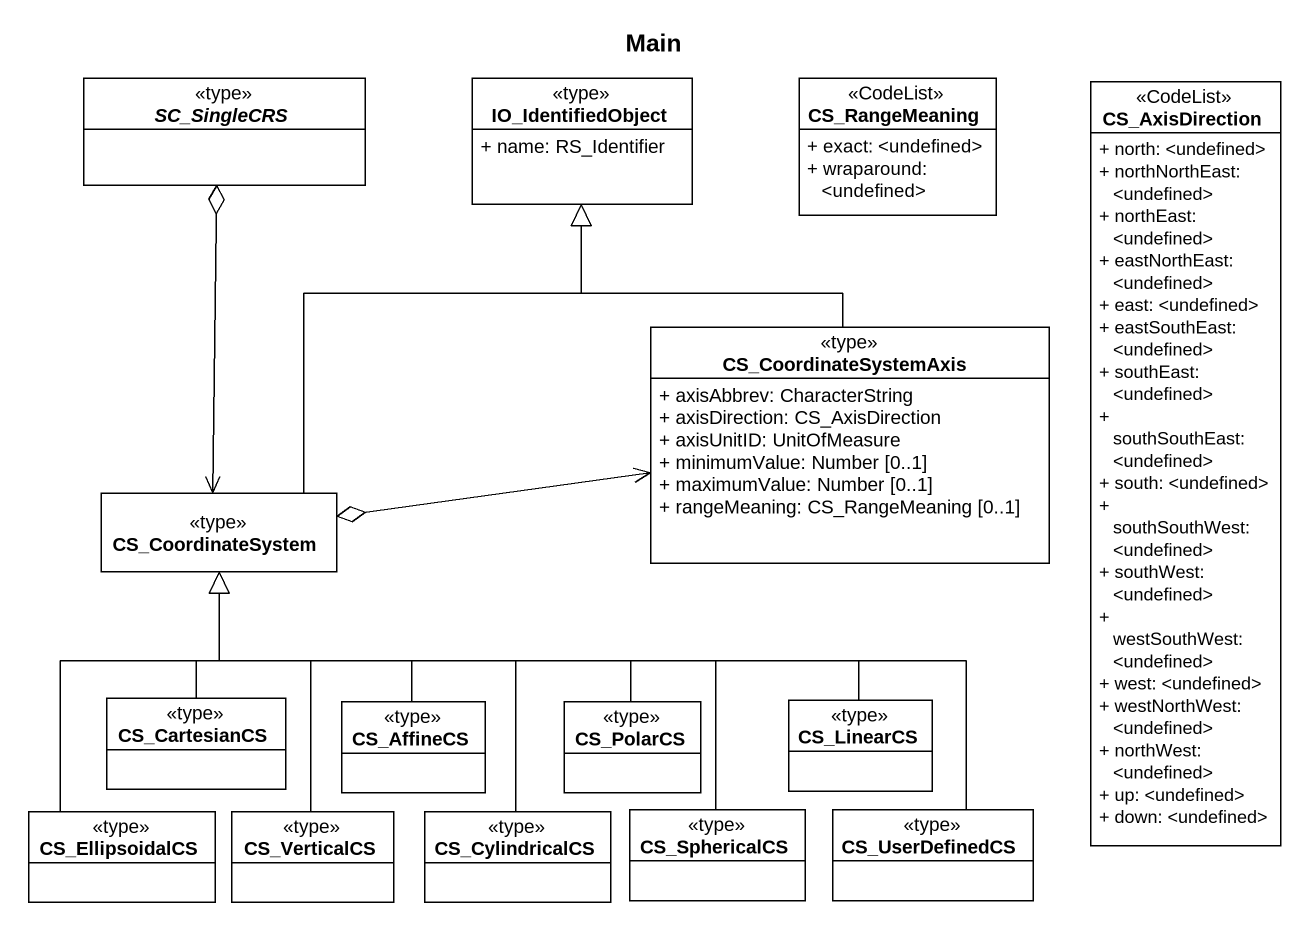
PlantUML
@startuml
title Main
hide circle
hide empty members
skinparam classAttributeIconSize 0
abstract class SC_SingleCRS <<type>>
class IO_IdentifiedObject <<type>> {
  + name: RS_Identifier
}
class CS_RangeMeaning <<CodeList>> {
  + exact: <undefined>
  + wraparound: <undefined>
}
class CS_AxisDirection <<CodeList>> {
  + north: <undefined>
  + northNorthEast: <undefined>
  + northEast: <undefined>
  + eastNorthEast: <undefined>
  + east: <undefined>
  + eastSouthEast: <undefined>
  + southEast: <undefined>
  + southSouthEast: <undefined>
  + south: <undefined>
  + southSouthWest: <undefined>
  + southWest: <undefined>
  + westSouthWest: <undefined>
  + west: <undefined>
  + westNorthWest: <undefined>
  + northWest: <undefined>
  + up: <undefined>
  + down: <undefined>
}
class CS_CoordinateSystemAxis <<type>> {
  + axisAbbrev: CharacterString
  + axisDirection: CS_AxisDirection
  + axisUnitID: UnitOfMeasure
  + minimumValue: Number [0..1]
  + maximumValue: Number [0..1]
  + rangeMeaning: CS_RangeMeaning [0..1]
}
class CS_CoordinateSystem <<type>>
class CS_CartesianCS <<type>>
class CS_AffineCS <<type>>
class CS_PolarCS <<type>>
class CS_LinearCS <<type>>
class CS_EllipsoidalCS <<type>>
class CS_VerticalCS <<type>>
class CS_CylindricalCS <<type>>
class CS_SphericalCS <<type>>
class CS_UserDefinedCS <<type>>
CS_CoordinateSystemAxis -up-|> IO_IdentifiedObject
CS_CoordinateSystemAxis <-left-o CS_CoordinateSystem
CS_CoordinateSystem <-up-o SC_SingleCRS
CS_CoordinateSystem -up-|> IO_IdentifiedObject
CS_CartesianCS -up-|> CS_CoordinateSystem
CS_AffineCS -up-|> CS_CoordinateSystem
CS_PolarCS -left-|> CS_CoordinateSystem
CS_LinearCS -left-|> CS_CoordinateSystem
CS_EllipsoidalCS -up-|> CS_CoordinateSystem
CS_VerticalCS -up-|> CS_CoordinateSystem
CS_CylindricalCS -up-|> CS_CoordinateSystem
CS_SphericalCS -up-|> CS_CoordinateSystem
CS_UserDefinedCS -left-|> CS_CoordinateSystem
@enduml
